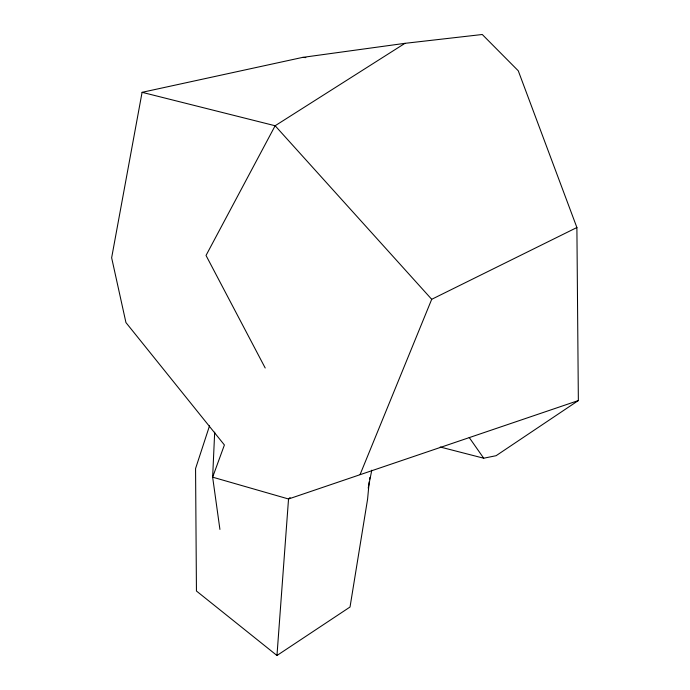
<?xml version="1.0" encoding="UTF-8"?>
<svg xmlns="http://www.w3.org/2000/svg" width="690" height="690" viewBox="0 0 690 690"><rect width="100%" height="100%" fill="white"/><g stroke="black" fill="none" stroke-linecap="round" stroke-linejoin="round"><path stroke-width="1.03" d="M214.685 432.156L212.641 477.17L219.92 529.411M369.21 481.715L367.589 499.146L350.028 607.019L276.966 655.5L196.443 591.019L195.563 468.57L209.536 425.79M276.966 655.5L288.532 498.991L290.102 497.516M369.547 479.584L369.883 477.454M142.088 92.322L111.642 257.775L125.942 322.566L224.405 444.972L212.641 477.17L288.532 498.991L578.358 400.554L576.892 227.528L518.268 70.794L482.267 34.5L404.978 43.332L302.608 57.399L142.088 92.322L275.137 125.753L431.707 299.305L360.111 474.487M368.21 488.097L371.789 470.183M578.358 400.554L496.093 455.702L483.707 458.212L440.22 447.017M404.978 43.332L275.137 125.753L206.025 255.455L265.202 367.994M431.707 299.305L576.892 227.528M302.608 57.399L305.834 57.598M469.234 437.52L483.707 458.212"/></g></svg>
